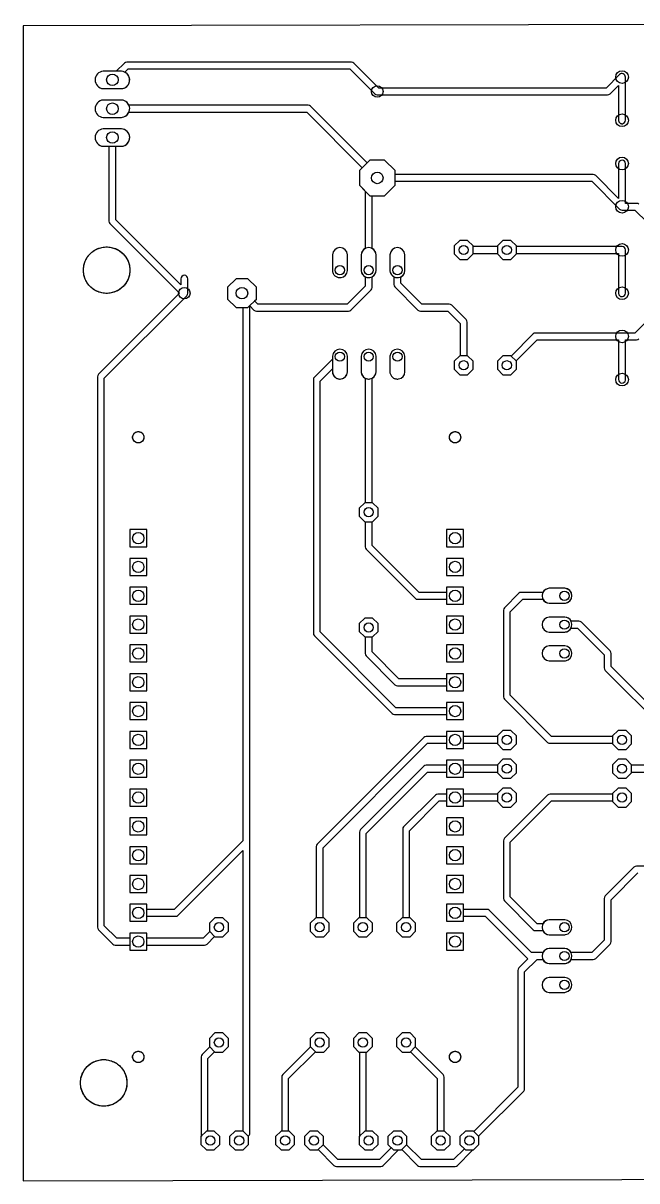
# Model space of a CAD drawing. Header units: millimetres. Extents: x -11 to 108, y -2 to 100.
# Drawn here: x -10.9 to 43.2, y -2 to 100 of the extents above; entities that cross this region are included whole.
import ezdxf

# ---------------------------------------------------------------- set-up
doc = ezdxf.new("R2010")
doc.units = ezdxf.units.MM

msp = doc.modelspace()

# ---------------------------------------------------------------- linework, layer by layer
at = {"layer": '16_copper'}
for points in [[(41.95, 91.14, 0.37152), (42.21, 91.44), (42.21, 95.25, 0.668179), (41.69, 95.47), (40.51, 94.28), (20.45, 94.28), (18.25, 96.48, 0.198912), (18.03, 96.57), (-1.78, 96.57, 0.198912), (-1.99, 96.48), (-2.72, 95.76), (-3.85, 95.76, 0.95208), (-3.85, 94.23), (-2.25, 94.23, 0.76781), (-1.94, 95.67), (-1.65, 95.96), (17.91, 95.96), (20.1, 93.76, 0.198912), (20.32, 93.68), (40.64, 93.68, 0.198912), (40.86, 93.76), (41.61, 94.51), (41.61, 91.44), (41.61, 91.4), (41.62, 91.35), (41.63, 91.31), (41.65, 91.27), (41.68, 91.24), (41.71, 91.21), (41.75, 91.18), (41.78, 91.16), (41.83, 91.15), (41.87, 91.14), (41.91, 91.14)], [(-0.01, 18.75), (5.08, 18.75, 0.198912), (5.3, 18.83), (5.97, 19.51), (6, 19.48), (6.7, 19.48), (7.19, 19.97), (7.19, 20.67), (6.7, 21.16), (6, 21.16), (5.51, 20.67), (5.51, 19.97), (5.54, 19.94), (4.95, 19.35), (-0.01, 19.35), (-0.01, 19.8), (-1.52, 19.8), (-1.52, 19.35), (-2.67, 19.35), (-3.76, 20.45), (-3.76, 68.71), (3.52, 75.98, 0.198912), (3.61, 76.2), (3.61, 77.47, 1), (3, 77.47), (3, 76.94), (-2.74, 82.68), (-2.74, 89.15), (-2.25, 89.15, 0.95208), (-2.25, 90.68), (-3.85, 90.68, 0.95208), (-3.85, 89.15), (-3.35, 89.15), (-3.35, 82.55, 0.198912), (-3.26, 82.33), (2.87, 76.2), (-4.28, 69.05, 0.198912), (-4.37, 68.83), (-4.37, 20.32, 0.198912), (-4.28, 20.1), (-3.01, 18.83, 0.198912), (-2.79, 18.75), (-1.52, 18.75), (-1.52, 18.3), (-0.01, 18.3)], [(41.95, 75.9, 0.37152), (42.21, 76.2), (42.21, 80.01, 0.414214), (41.91, 80.31), (32.59, 80.31), (32.59, 80.36), (32.1, 80.85), (31.4, 80.85), (30.91, 80.36), (30.91, 80.31), (28.78, 80.31), (28.78, 80.36), (28.29, 80.85), (27.59, 80.85), (27.1, 80.36), (27.1, 79.66), (27.59, 79.17), (28.29, 79.17), (28.78, 79.66), (28.78, 79.71), (30.91, 79.71), (30.91, 79.66), (31.4, 79.17), (32.1, 79.17), (32.59, 79.66), (32.59, 79.71), (41.61, 79.71), (41.61, 76.2), (41.61, 76.16), (41.62, 76.11), (41.63, 76.07), (41.65, 76.03), (41.68, 76), (41.71, 75.97), (41.75, 75.94), (41.78, 75.92), (41.83, 75.91), (41.87, 75.9), (41.91, 75.9)], [(17.12, 77.58, 0.357805), (17.68, 78.2), (17.68, 79.59, 0.952079), (16.36, 79.59), (16.36, 78.2), (16.36, 78.13), (16.38, 78.07), (16.4, 78.01), (16.42, 77.95), (16.45, 77.89), (16.49, 77.84), (16.53, 77.79), (16.57, 77.74), (16.62, 77.7), (16.68, 77.66), (16.74, 77.63), (16.8, 77.61), (16.86, 77.59), (16.92, 77.58), (16.99, 77.57), (17.05, 77.57)], [(28.78, 69.5), (28.78, 70.2), (28.29, 70.69), (28.24, 70.69), (28.24, 73.66, 0.198912), (28.16, 73.88), (26.89, 75.15, 0.198912), (26.67, 75.23), (24.26, 75.23), (22.4, 77.09), (22.4, 77.65, 0.26656), (22.76, 78.2), (22.76, 79.59, 0.952079), (21.44, 79.59), (21.44, 78.2, 0.26656), (21.79, 77.65), (21.79, 76.96, 0.198912), (21.88, 76.75), (23.91, 74.71, 0.198912), (24.13, 74.63), (26.54, 74.63), (27.64, 73.53), (27.64, 70.69), (27.59, 70.69), (27.1, 70.2), (27.1, 69.5), (27.59, 69.01), (28.29, 69.01)], [(27.93, 40.12), (26.42, 40.12), (26.42, 39.67), (21.97, 39.67), (15.29, 46.35), (15.29, 68.45), (16.36, 69.52), (16.36, 69.26, 0.952079), (17.68, 69.26), (17.68, 70.64, 0.952079), (16.36, 70.64), (16.36, 70.38), (14.77, 68.8, 0.198912), (14.68, 68.58), (14.68, 46.23, 0.198912), (14.77, 46.01), (21.63, 39.15, 0.198912), (21.84, 39.07), (26.42, 39.07), (26.42, 38.62), (27.93, 38.62)], [(27.93, 50.28), (26.42, 50.28), (26.42, 49.83), (24, 49.83), (19.86, 53.97), (19.86, 56.06), (19.91, 56.06), (20.4, 56.55), (20.4, 57.24), (19.91, 57.73), (19.86, 57.73), (19.86, 68.71, 0.26656), (20.22, 69.26), (20.22, 70.64, 0.952079), (18.9, 70.64), (18.9, 69.26, 0.26656), (19.25, 68.71), (19.25, 57.73), (19.21, 57.73), (18.72, 57.24), (18.72, 56.55), (19.21, 56.06), (19.25, 56.06), (19.25, 53.85, 0.198912), (19.34, 53.63), (23.66, 49.31, 0.198912), (23.88, 49.23), (26.42, 49.23), (26.42, 48.78), (27.93, 48.78)], [(22.2, 68.64, 0.357805), (22.76, 69.26), (22.76, 70.64, 0.952079), (21.44, 70.64), (21.44, 69.26), (21.44, 69.19), (21.46, 69.13), (21.48, 69.07), (21.5, 69.01), (21.53, 68.95), (21.57, 68.9), (21.61, 68.85), (21.65, 68.8), (21.7, 68.76), (21.76, 68.72), (21.82, 68.69), (21.88, 68.67), (21.94, 68.65), (22, 68.64), (22.07, 68.63), (22.13, 68.63)], [(42.75, 36.48), (42.75, 37.18), (42.26, 37.67), (41.56, 37.67), (41.07, 37.18), (41.07, 37.13), (35.69, 37.13), (32.05, 40.77), (32.05, 48.13), (33.15, 49.23), (34.92, 49.23, 0.26656), (35.48, 48.87), (36.86, 48.87, 0.952079), (36.86, 50.19), (35.48, 50.19, 0.26656), (34.92, 49.83), (33.02, 49.83, 0.198912), (32.8, 49.75), (31.53, 48.48, 0.198912), (31.45, 48.26), (31.45, 40.64, 0.198912), (31.53, 40.42), (35.34, 36.61, 0.198912), (35.56, 36.53), (41.07, 36.53), (41.07, 36.48), (41.56, 35.99), (42.26, 35.99)], [(27.93, 42.66), (26.42, 42.66), (26.42, 42.21), (22.22, 42.21), (19.86, 44.58), (19.86, 45.9), (19.91, 45.9), (20.4, 46.39), (20.4, 47.08), (19.91, 47.57), (19.21, 47.57), (18.72, 47.08), (18.72, 46.39), (19.21, 45.9), (19.25, 45.9), (19.25, 44.45, 0.198912), (19.34, 44.23), (21.88, 41.69, 0.198912), (22.1, 41.61), (26.42, 41.61), (26.42, 41.16), (27.93, 41.16)], [(36.93, 43.8, 0.906346), (36.86, 45.11), (35.48, 45.11, 0.952079), (35.48, 43.79), (36.86, 43.79)], [(16.08, 19.97), (16.08, 20.67), (15.59, 21.16), (15.54, 21.16), (15.54, 27.31), (24.76, 36.53), (26.42, 36.53), (26.42, 36.08), (27.93, 36.08), (27.93, 36.53), (30.91, 36.53), (30.91, 36.48), (31.4, 35.99), (32.1, 35.99), (32.59, 36.48), (32.59, 37.18), (32.1, 37.67), (31.4, 37.67), (30.91, 37.18), (30.91, 37.13), (27.93, 37.13), (27.93, 37.58), (26.42, 37.58), (26.42, 37.13), (24.64, 37.13, 0.198912), (24.42, 37.05), (15.02, 27.65, 0.198912), (14.94, 27.43), (14.94, 21.16), (14.89, 21.16), (14.4, 20.67), (14.4, 19.97), (14.89, 19.48), (15.59, 19.48)], [(19.89, 19.97), (19.89, 20.67), (19.4, 21.16), (19.35, 21.16), (19.35, 28.58), (24.76, 33.99), (26.42, 33.99), (26.42, 33.54), (27.93, 33.54), (27.93, 33.99), (30.91, 33.99), (30.91, 33.94), (31.4, 33.45), (32.1, 33.45), (32.59, 33.94), (32.59, 34.64), (32.1, 35.13), (31.4, 35.13), (30.91, 34.64), (30.91, 34.59), (27.93, 34.59), (27.93, 35.04), (26.42, 35.04), (26.42, 34.59), (24.64, 34.59, 0.198912), (24.42, 34.51), (18.83, 28.92, 0.198912), (18.75, 28.7), (18.75, 21.16), (18.7, 21.16), (18.21, 20.67), (18.21, 19.97), (18.7, 19.48), (19.4, 19.48)], [(42.75, 33.94), (42.75, 33.99), (46.35, 33.99, 0.26656), (46.91, 33.63), (48.29, 33.63, 0.952079), (48.29, 34.95), (46.91, 34.95, 0.26656), (46.35, 34.59), (42.75, 34.59), (42.75, 34.64), (42.26, 35.13), (41.56, 35.13), (41.07, 34.64), (41.07, 33.94), (41.56, 33.45), (42.26, 33.45)], [(23.7, 19.97), (23.7, 20.67), (23.21, 21.16), (23.16, 21.16), (23.16, 28.83), (25.78, 31.45), (26.42, 31.45), (26.42, 31), (27.93, 31), (27.93, 31.45), (30.91, 31.45), (30.91, 31.4), (31.4, 30.91), (32.1, 30.91), (32.59, 31.4), (32.59, 32.1), (32.1, 32.59), (31.4, 32.59), (30.91, 32.1), (30.91, 32.05), (27.93, 32.05), (27.93, 32.5), (26.42, 32.5), (26.42, 32.05), (25.65, 32.05, 0.198912), (25.44, 31.97), (22.64, 29.17, 0.198912), (22.56, 28.96), (22.56, 21.16), (22.51, 21.16), (22.02, 20.67), (22.02, 19.97), (22.51, 19.48), (23.21, 19.48)], [(36.93, 19.67, 0.906346), (36.86, 20.98), (35.48, 20.98, 0.26656), (34.92, 20.62), (34.42, 20.62), (32.05, 22.99), (32.05, 27.81), (35.69, 31.45), (41.07, 31.45), (41.07, 31.4), (41.56, 30.91), (42.26, 30.91), (42.75, 31.4), (42.75, 32.1), (42.26, 32.59), (41.56, 32.59), (41.07, 32.1), (41.07, 32.05), (35.56, 32.05, 0.198912), (35.34, 31.97), (31.53, 28.16, 0.198912), (31.45, 27.94), (31.45, 22.86, 0.198912), (31.53, 22.64), (34.07, 20.1, 0.198912), (34.29, 20.02), (34.92, 20.02, 0.26656), (35.48, 19.66), (36.86, 19.66)], [(36.93, 14.59, 0.906346), (36.86, 15.9), (35.48, 15.9, 0.952079), (35.48, 14.58), (36.86, 14.58)], [(6.43, 1.18), (6.43, 1.87), (5.94, 2.36), (5.38, 2.36), (5.38, 8.76), (5.97, 9.35), (6, 9.32), (6.7, 9.32), (7.19, 9.81), (7.19, 10.51), (6.7, 11), (6, 11), (5.51, 10.51), (5.51, 9.81), (5.54, 9.78), (4.86, 9.11, 0.198912), (4.78, 8.89), (4.78, 2.03, 0.095563), (4.8, 1.92), (4.75, 1.87), (4.75, 1.18), (5.24, 0.69), (5.94, 0.69)], [(13.03, 1.18), (13.03, 1.87), (12.54, 2.36), (12.5, 2.36), (12.5, 6.99), (14.86, 9.35), (14.89, 9.32), (15.59, 9.32), (16.08, 9.81), (16.08, 10.51), (15.59, 11), (14.89, 11), (14.4, 10.51), (14.4, 9.81), (14.43, 9.78), (11.98, 7.33, 0.198912), (11.89, 7.11), (11.89, 2.36), (11.84, 2.36), (11.35, 1.87), (11.35, 1.18), (11.84, 0.69), (12.54, 0.69)], [(20.4, 1.18), (20.4, 1.87), (19.91, 2.36), (19.35, 2.36), (19.35, 9.32), (19.4, 9.32), (19.89, 9.81), (19.89, 10.51), (19.4, 11), (18.7, 11), (18.21, 10.51), (18.21, 9.81), (18.7, 9.32), (18.75, 9.32), (18.75, 2.03, 0.095563), (18.77, 1.92), (18.72, 1.87), (18.72, 1.18), (19.21, 0.69), (19.91, 0.69)], [(26.75, 1.18), (26.75, 1.87), (26.26, 2.36), (26.21, 2.36), (26.21, 7.11, 0.198912), (26.12, 7.33), (23.67, 9.78), (23.7, 9.81), (23.7, 10.51), (23.21, 11), (22.51, 11), (22.02, 10.51), (22.02, 9.81), (22.51, 9.32), (23.21, 9.32), (23.24, 9.35), (25.6, 6.99), (25.6, 2.36), (25.56, 2.36), (25.07, 1.87), (25.07, 1.18), (25.56, 0.69), (26.26, 0.69)]]:
    msp.add_lwpolyline(points, format="xyb", close=True, dxfattribs=at)
for points in [[(43.4, 84.04, 0.198912), (43.18, 84.12), (42.21, 84.12), (42.21, 87.63, 1), (41.61, 87.63), (41.61, 84.56), (39.59, 86.58, 0.198912), (39.37, 86.66), (21.89, 86.66), (21.89, 87.01), (20.97, 87.93), (19.67, 87.93), (19.42, 87.69), (14.44, 92.67, 0.198912), (14.22, 92.76), (-1.59, 92.76, 0.284922), (-2.25, 93.22), (-3.85, 93.22, 0.95208), (-3.85, 91.69), (-2.25, 91.69, 0.284922), (-1.59, 92.15), (14.1, 92.15), (18.99, 87.26), (18.75, 87.01), (18.75, 85.71), (19.25, 85.2), (19.25, 80.14, 0.26656), (18.9, 79.59), (18.9, 78.2, 0.26656), (19.25, 77.65), (19.25, 76.83), (17.65, 75.23), (9.78, 75.23), (9.5, 75.52), (9.65, 75.67), (9.65, 76.73), (8.91, 77.47), (7.86, 77.47), (7.11, 76.73), (7.11, 75.67), (7.86, 74.93), (8.46, 74.93), (8.46, 27.94), (2.41, 21.89), (-0.01, 21.89), (-0.01, 22.34), (-1.52, 22.34), (-1.52, 20.84), (-0.01, 20.84), (-0.01, 21.29), (2.54, 21.29, 0.198912), (2.76, 21.37), (8.46, 27.08), (8.46, 2.36), (7.78, 2.36), (7.29, 1.87), (7.29, 1.18), (7.78, 0.69), (8.48, 0.69), (8.97, 1.18), (8.97, 1.87), (8.94, 1.9, 0.249814), (9.07, 2.16), (9.07, 75.08), (9.44, 74.71, 0.198912), (9.65, 74.63), (17.78, 74.63, 0.198912), (18, 74.71), (19.77, 76.49, 0.198912), (19.86, 76.71), (19.86, 77.65, 0.26656), (20.22, 78.2), (20.22, 79.59, 0.26656), (19.86, 80.14), (19.86, 84.79), (20.97, 84.79), (21.89, 85.71), (21.89, 86.06), (39.24, 86.06), (41.69, 83.6, 0.198912), (41.91, 83.52), (43.05, 83.52), (44.15, 82.42)], [(44.15, 73.79), (43.05, 72.69), (34.29, 72.69, 0.198912), (34.07, 72.61), (32.13, 70.66), (32.1, 70.69), (31.4, 70.69), (30.91, 70.2), (30.91, 69.5), (31.4, 69.01), (32.1, 69.01), (32.59, 69.5), (32.59, 70.2), (32.56, 70.23), (34.42, 72.09), (41.61, 72.09), (41.61, 68.58, 0.93523), (42.21, 68.54), (42.21, 68.58), (42.21, 72.09), (43.18, 72.09, 0.198912), (43.4, 72.17)], [(45.85, 38.4), (40.94, 43.31), (40.94, 44.45, 0.198912), (40.86, 44.67), (38.32, 47.21, 0.198912), (38.1, 47.29), (37.42, 47.29, 0.26656), (36.86, 47.65), (35.48, 47.65, 0.952079), (35.48, 46.33), (36.86, 46.33, 0.26656), (37.42, 46.69), (37.97, 46.69), (40.34, 44.32), (40.34, 43.18, 0.198912), (40.42, 42.96), (45.5, 37.88, 0.198912)], [(50.67, 25.7), (43.18, 25.7, 0.198912), (42.96, 25.62), (40.42, 23.08, 0.198912), (40.34, 22.86), (40.34, 19.18), (39.24, 18.08), (37.42, 18.08, 0.26656), (36.86, 18.44), (35.48, 18.44, 0.26656), (34.92, 18.08), (33.91, 18.08), (30.19, 21.81, 0.198912), (29.97, 21.89), (27.93, 21.89), (27.93, 22.34), (26.42, 22.34), (26.42, 20.84), (27.93, 20.84), (27.93, 21.29), (29.85, 21.29), (33.57, 17.56, 0.044988), (33.61, 17.53), (32.8, 16.73, 0.198912), (32.72, 16.51), (32.72, 6.22), (28.83, 2.33), (28.8, 2.36), (28.1, 2.36), (27.61, 1.87), (27.61, 1.18), (28, 0.79), (27.05, -0.15), (24.21, -0.15), (22.91, 1.15), (22.94, 1.18), (22.94, 1.87), (22.45, 2.36), (21.75, 2.36), (21.26, 1.87), (21.26, 1.18), (21.54, 0.89), (20.5, -0.15), (16.84, -0.15), (15.54, 1.15), (15.57, 1.18), (15.57, 1.87), (15.08, 2.36), (14.38, 2.36), (13.89, 1.87), (13.89, 1.18), (14.38, 0.69), (15.08, 0.69), (15.11, 0.72), (16.5, -0.67, 0.198912), (16.71, -0.76), (20.62, -0.76, 0.198912), (20.84, -0.67), (22.2, 0.69), (22.45, 0.69), (22.48, 0.72), (23.86, -0.67, 0.198912), (24.08, -0.76), (27.18, -0.76, 0.198912), (27.39, -0.67), (28.66, 0.6, 0.089065), (28.72, 0.69), (28.8, 0.69), (29.29, 1.18), (29.29, 1.87), (29.26, 1.9), (33.24, 5.88, 0.198912), (33.32, 6.1), (33.32, 16.38), (34.42, 17.48), (34.92, 17.48, 0.26656), (35.48, 17.12), (36.86, 17.12, 0.26656), (37.42, 17.48), (39.37, 17.48, 0.198912), (39.59, 17.56), (40.86, 18.83, 0.198912), (40.94, 19.05), (40.94, 22.73), (43.31, 25.1)]]:
    msp.add_lwpolyline(points, format="xyb", dxfattribs=at)
for points in [[(-0.01, 55.36), (-1.52, 55.36), (-1.52, 53.86), (-0.01, 53.86)], [(27.93, 55.36), (26.42, 55.36), (26.42, 53.86), (27.93, 53.86)], [(-0.01, 52.82), (-1.52, 52.82), (-1.52, 51.32), (-0.01, 51.32)], [(27.93, 52.82), (26.42, 52.82), (26.42, 51.32), (27.93, 51.32)], [(-0.01, 50.28), (-1.52, 50.28), (-1.52, 48.78), (-0.01, 48.78)], [(-0.01, 47.74), (-1.52, 47.74), (-1.52, 46.24), (-0.01, 46.24)], [(27.93, 47.74), (26.42, 47.74), (26.42, 46.24), (27.93, 46.24)], [(-0.01, 45.2), (-1.52, 45.2), (-1.52, 43.7), (-0.01, 43.7)], [(27.93, 45.2), (26.42, 45.2), (26.42, 43.7), (27.93, 43.7)], [(-0.01, 42.66), (-1.52, 42.66), (-1.52, 41.16), (-0.01, 41.16)], [(-0.01, 40.12), (-1.52, 40.12), (-1.52, 38.62), (-0.01, 38.62)], [(-0.01, 37.58), (-1.52, 37.58), (-1.52, 36.08), (-0.01, 36.08)], [(-0.01, 35.04), (-1.52, 35.04), (-1.52, 33.54), (-0.01, 33.54)], [(-0.01, 32.5), (-1.52, 32.5), (-1.52, 31), (-0.01, 31)], [(-0.01, 29.96), (-1.52, 29.96), (-1.52, 28.46), (-0.01, 28.46)], [(27.93, 29.96), (26.42, 29.96), (26.42, 28.46), (27.93, 28.46)], [(-0.01, 27.42), (-1.52, 27.42), (-1.52, 25.92), (-0.01, 25.92)], [(27.93, 27.42), (26.42, 27.42), (26.42, 25.92), (27.93, 25.92)], [(-0.01, 24.88), (-1.52, 24.88), (-1.52, 23.38), (-0.01, 23.38)], [(27.93, 24.88), (26.42, 24.88), (26.42, 23.38), (27.93, 23.38)], [(27.93, 19.8), (26.42, 19.8), (26.42, 18.3), (27.93, 18.3)]]:
    msp.add_lwpolyline(points, close=True, dxfattribs=at)
at = {"layer": '1_copper'}
for points in [[(-2.17, 94.24, 0.906347), (-2.25, 95.76), (-3.85, 95.76, 0.95208), (-3.85, 94.23), (-2.25, 94.23)], [(-2.17, 91.7, 0.906347), (-2.25, 93.22), (-3.85, 93.22, 0.95208), (-3.85, 91.69), (-2.25, 91.69)], [(-2.17, 89.16, 0.906347), (-2.25, 90.68), (-3.85, 90.68, 0.95208), (-3.85, 89.15), (-2.25, 89.15)], [(17.12, 77.58, 0.357805), (17.68, 78.2), (17.68, 79.59, 0.952079), (16.36, 79.59), (16.36, 78.2), (16.36, 78.13), (16.38, 78.07), (16.4, 78.01), (16.42, 77.95), (16.45, 77.89), (16.49, 77.84), (16.53, 77.79), (16.57, 77.74), (16.62, 77.7), (16.68, 77.66), (16.74, 77.63), (16.8, 77.61), (16.86, 77.59), (16.92, 77.58), (16.99, 77.57), (17.05, 77.57)], [(19.66, 77.58, 0.357805), (20.22, 78.2), (20.22, 79.59, 0.952079), (18.9, 79.59), (18.9, 78.2), (18.9, 78.13), (18.92, 78.07), (18.94, 78.01), (18.96, 77.95), (18.99, 77.89), (19.03, 77.84), (19.07, 77.79), (19.11, 77.74), (19.16, 77.7), (19.22, 77.66), (19.28, 77.63), (19.34, 77.61), (19.4, 77.59), (19.46, 77.58), (19.53, 77.57), (19.59, 77.57)], [(22.2, 77.58, 0.357805), (22.76, 78.2), (22.76, 79.59, 0.952079), (21.44, 79.59), (21.44, 78.2), (21.44, 78.13), (21.46, 78.07), (21.48, 78.01), (21.5, 77.95), (21.53, 77.89), (21.57, 77.84), (21.61, 77.79), (21.65, 77.74), (21.7, 77.7), (21.76, 77.66), (21.82, 77.63), (21.88, 77.61), (21.94, 77.59), (22, 77.58), (22.07, 77.57), (22.13, 77.57)], [(17.12, 68.64, 0.357805), (17.68, 69.26), (17.68, 70.64, 0.952079), (16.36, 70.64), (16.36, 69.26), (16.36, 69.19), (16.38, 69.13), (16.4, 69.07), (16.42, 69.01), (16.45, 68.95), (16.49, 68.9), (16.53, 68.85), (16.57, 68.8), (16.62, 68.76), (16.68, 68.72), (16.74, 68.69), (16.8, 68.67), (16.86, 68.65), (16.92, 68.64), (16.99, 68.63), (17.05, 68.63)], [(19.66, 68.64, 0.357805), (20.22, 69.26), (20.22, 70.64, 0.952079), (18.9, 70.64), (18.9, 69.26), (18.9, 69.19), (18.92, 69.13), (18.94, 69.07), (18.96, 69.01), (18.99, 68.95), (19.03, 68.9), (19.07, 68.85), (19.11, 68.8), (19.16, 68.76), (19.22, 68.72), (19.28, 68.69), (19.34, 68.67), (19.4, 68.65), (19.46, 68.64), (19.53, 68.63), (19.59, 68.63)], [(22.2, 68.64, 0.357805), (22.76, 69.26), (22.76, 70.64, 0.952079), (21.44, 70.64), (21.44, 69.26), (21.44, 69.19), (21.46, 69.13), (21.48, 69.07), (21.5, 69.01), (21.53, 68.95), (21.57, 68.9), (21.61, 68.85), (21.65, 68.8), (21.7, 68.76), (21.76, 68.72), (21.82, 68.69), (21.88, 68.67), (21.94, 68.65), (22, 68.64), (22.07, 68.63), (22.13, 68.63)], [(36.93, 48.88, 0.906346), (36.86, 50.19), (35.48, 50.19, 0.952079), (35.48, 48.87), (36.86, 48.87)], [(36.93, 46.34, 0.906346), (36.86, 47.65), (35.48, 47.65, 0.952079), (35.48, 46.33), (36.86, 46.33)], [(36.93, 43.8, 0.906346), (36.86, 45.11), (35.48, 45.11, 0.952079), (35.48, 43.79), (36.86, 43.79)], [(36.93, 19.67, 0.906346), (36.86, 20.98), (35.48, 20.98, 0.952079), (35.48, 19.66), (36.86, 19.66)], [(36.93, 17.13, 0.906346), (36.86, 18.44), (35.48, 18.44, 0.952079), (35.48, 17.12), (36.86, 17.12)], [(36.93, 14.59, 0.906346), (36.86, 15.9), (35.48, 15.9, 0.952079), (35.48, 14.58), (36.86, 14.58)]]:
    msp.add_lwpolyline(points, format="xyb", close=True, dxfattribs=at)
for points in [[(21.89, 85.71), (21.89, 87.01), (20.97, 87.93), (19.67, 87.93), (18.75, 87.01), (18.75, 85.71), (19.67, 84.79), (20.97, 84.79)], [(28.78, 79.66), (28.78, 80.36), (28.29, 80.85), (27.59, 80.85), (27.1, 80.36), (27.1, 79.66), (27.59, 79.17), (28.29, 79.17)], [(32.59, 79.66), (32.59, 80.36), (32.1, 80.85), (31.4, 80.85), (30.91, 80.36), (30.91, 79.66), (31.4, 79.17), (32.1, 79.17)], [(9.65, 75.67), (9.65, 76.73), (8.91, 77.47), (7.86, 77.47), (7.11, 76.73), (7.11, 75.67), (7.86, 74.93), (8.91, 74.93)], [(28.78, 69.5), (28.78, 70.2), (28.29, 70.69), (27.59, 70.69), (27.1, 70.2), (27.1, 69.5), (27.59, 69.01), (28.29, 69.01)], [(32.59, 69.5), (32.59, 70.2), (32.1, 70.69), (31.4, 70.69), (30.91, 70.2), (30.91, 69.5), (31.4, 69.01), (32.1, 69.01)], [(20.4, 56.55), (20.4, 57.24), (19.91, 57.73), (19.21, 57.73), (18.72, 57.24), (18.72, 56.55), (19.21, 56.06), (19.91, 56.06)], [(-0.01, 55.36), (-1.52, 55.36), (-1.52, 53.86), (-0.01, 53.86)], [(27.93, 55.36), (26.42, 55.36), (26.42, 53.86), (27.93, 53.86)], [(-0.01, 52.82), (-1.52, 52.82), (-1.52, 51.32), (-0.01, 51.32)], [(27.93, 52.82), (26.42, 52.82), (26.42, 51.32), (27.93, 51.32)], [(-0.01, 50.28), (-1.52, 50.28), (-1.52, 48.78), (-0.01, 48.78)], [(27.93, 50.28), (26.42, 50.28), (26.42, 48.78), (27.93, 48.78)], [(-0.01, 47.74), (-1.52, 47.74), (-1.52, 46.24), (-0.01, 46.24)], [(20.4, 46.39), (20.4, 47.08), (19.91, 47.57), (19.21, 47.57), (18.72, 47.08), (18.72, 46.39), (19.21, 45.9), (19.91, 45.9)], [(27.93, 47.74), (26.42, 47.74), (26.42, 46.24), (27.93, 46.24)], [(-0.01, 45.2), (-1.52, 45.2), (-1.52, 43.7), (-0.01, 43.7)], [(27.93, 45.2), (26.42, 45.2), (26.42, 43.7), (27.93, 43.7)], [(-0.01, 42.66), (-1.52, 42.66), (-1.52, 41.16), (-0.01, 41.16)], [(27.93, 42.66), (26.42, 42.66), (26.42, 41.16), (27.93, 41.16)], [(-0.01, 40.12), (-1.52, 40.12), (-1.52, 38.62), (-0.01, 38.62)], [(27.93, 40.12), (26.42, 40.12), (26.42, 38.62), (27.93, 38.62)], [(-0.01, 37.58), (-1.52, 37.58), (-1.52, 36.08), (-0.01, 36.08)], [(27.93, 37.58), (26.42, 37.58), (26.42, 36.08), (27.93, 36.08)], [(32.59, 36.48), (32.59, 37.18), (32.1, 37.67), (31.4, 37.67), (30.91, 37.18), (30.91, 36.48), (31.4, 35.99), (32.1, 35.99)], [(42.75, 36.48), (42.75, 37.18), (42.26, 37.67), (41.56, 37.67), (41.07, 37.18), (41.07, 36.48), (41.56, 35.99), (42.26, 35.99)], [(-0.01, 35.04), (-1.52, 35.04), (-1.52, 33.54), (-0.01, 33.54)], [(27.93, 35.04), (26.42, 35.04), (26.42, 33.54), (27.93, 33.54)], [(32.59, 33.94), (32.59, 34.64), (32.1, 35.13), (31.4, 35.13), (30.91, 34.64), (30.91, 33.94), (31.4, 33.45), (32.1, 33.45)], [(42.75, 33.94), (42.75, 34.64), (42.26, 35.13), (41.56, 35.13), (41.07, 34.64), (41.07, 33.94), (41.56, 33.45), (42.26, 33.45)], [(-0.01, 32.5), (-1.52, 32.5), (-1.52, 31), (-0.01, 31)], [(27.93, 32.5), (26.42, 32.5), (26.42, 31), (27.93, 31)], [(32.59, 31.4), (32.59, 32.1), (32.1, 32.59), (31.4, 32.59), (30.91, 32.1), (30.91, 31.4), (31.4, 30.91), (32.1, 30.91)], [(42.75, 31.4), (42.75, 32.1), (42.26, 32.59), (41.56, 32.59), (41.07, 32.1), (41.07, 31.4), (41.56, 30.91), (42.26, 30.91)], [(-0.01, 29.96), (-1.52, 29.96), (-1.52, 28.46), (-0.01, 28.46)], [(27.93, 29.96), (26.42, 29.96), (26.42, 28.46), (27.93, 28.46)], [(-0.01, 27.42), (-1.52, 27.42), (-1.52, 25.92), (-0.01, 25.92)], [(27.93, 27.42), (26.42, 27.42), (26.42, 25.92), (27.93, 25.92)], [(-0.01, 24.88), (-1.52, 24.88), (-1.52, 23.38), (-0.01, 23.38)], [(27.93, 24.88), (26.42, 24.88), (26.42, 23.38), (27.93, 23.38)], [(-0.01, 22.34), (-1.52, 22.34), (-1.52, 20.84), (-0.01, 20.84)], [(27.93, 22.34), (26.42, 22.34), (26.42, 20.84), (27.93, 20.84)], [(7.19, 19.97), (7.19, 20.67), (6.7, 21.16), (6, 21.16), (5.51, 20.67), (5.51, 19.97), (6, 19.48), (6.7, 19.48)], [(16.08, 19.97), (16.08, 20.67), (15.59, 21.16), (14.89, 21.16), (14.4, 20.67), (14.4, 19.97), (14.89, 19.48), (15.59, 19.48)], [(19.89, 19.97), (19.89, 20.67), (19.4, 21.16), (18.7, 21.16), (18.21, 20.67), (18.21, 19.97), (18.7, 19.48), (19.4, 19.48)], [(23.7, 19.97), (23.7, 20.67), (23.21, 21.16), (22.51, 21.16), (22.02, 20.67), (22.02, 19.97), (22.51, 19.48), (23.21, 19.48)], [(-0.01, 19.8), (-1.52, 19.8), (-1.52, 18.3), (-0.01, 18.3)], [(27.93, 19.8), (26.42, 19.8), (26.42, 18.3), (27.93, 18.3)], [(7.19, 9.81), (7.19, 10.51), (6.7, 11), (6, 11), (5.51, 10.51), (5.51, 9.81), (6, 9.32), (6.7, 9.32)], [(16.08, 9.81), (16.08, 10.51), (15.59, 11), (14.89, 11), (14.4, 10.51), (14.4, 9.81), (14.89, 9.32), (15.59, 9.32)], [(19.89, 9.81), (19.89, 10.51), (19.4, 11), (18.7, 11), (18.21, 10.51), (18.21, 9.81), (18.7, 9.32), (19.4, 9.32)], [(23.7, 9.81), (23.7, 10.51), (23.21, 11), (22.51, 11), (22.02, 10.51), (22.02, 9.81), (22.51, 9.32), (23.21, 9.32)], [(6.43, 1.18), (6.43, 1.87), (5.94, 2.36), (5.24, 2.36), (4.75, 1.87), (4.75, 1.18), (5.24, 0.69), (5.94, 0.69)], [(8.97, 1.18), (8.97, 1.87), (8.48, 2.36), (7.78, 2.36), (7.29, 1.87), (7.29, 1.18), (7.78, 0.69), (8.48, 0.69)], [(13.03, 1.18), (13.03, 1.87), (12.54, 2.36), (11.84, 2.36), (11.35, 1.87), (11.35, 1.18), (11.84, 0.69), (12.54, 0.69)], [(15.57, 1.18), (15.57, 1.87), (15.08, 2.36), (14.38, 2.36), (13.89, 1.87), (13.89, 1.18), (14.38, 0.69), (15.08, 0.69)], [(20.4, 1.18), (20.4, 1.87), (19.91, 2.36), (19.21, 2.36), (18.72, 1.87), (18.72, 1.18), (19.21, 0.69), (19.91, 0.69)], [(22.94, 1.18), (22.94, 1.87), (22.45, 2.36), (21.75, 2.36), (21.26, 1.87), (21.26, 1.18), (21.75, 0.69), (22.45, 0.69)], [(26.75, 1.18), (26.75, 1.87), (26.26, 2.36), (25.56, 2.36), (25.07, 1.87), (25.07, 1.18), (25.56, 0.69), (26.26, 0.69)], [(29.29, 1.18), (29.29, 1.87), (28.8, 2.36), (28.1, 2.36), (27.61, 1.87), (27.61, 1.18), (28.1, 0.69), (28.8, 0.69)]]:
    msp.add_lwpolyline(points, close=True, dxfattribs=at)
at = {"layer": 'drills_NPTH'}
for centre, radius in [((-3.56, 78.23), 2.05), ((-0.76, 63.5), 0.5), ((27.18, 63.5), 0.5), ((-0.76, 8.89), 0.5), ((27.18, 8.89), 0.5), ((-3.81, 6.6), 2.05)]:
    msp.add_circle(centre, radius, dxfattribs=at)
at = {"layer": 'drills_PTH'}
for centre, radius in [((-3.05, 95), 0.508), ((41.91, 95.25), 0.559), ((20.32, 93.98), 0.508), ((-3.05, 92.46), 0.508), ((41.91, 91.44), 0.559), ((-3.05, 89.92), 0.508), ((41.91, 87.63), 0.559), ((20.32, 86.36), 0.508), ((41.91, 83.82), 0.559), ((27.94, 80.01), 0.406), ((31.75, 80.01), 0.406), ((41.91, 80.01), 0.559), ((17.02, 78.23), 0.406), ((19.56, 78.23), 0.406), ((22.1, 78.23), 0.406), ((3.3, 76.2), 0.508), ((8.38, 76.2), 0.508), ((41.91, 76.2), 0.559), ((41.91, 72.39), 0.559), ((17.02, 70.61), 0.406), ((19.56, 70.61), 0.406), ((22.1, 70.61), 0.406), ((27.94, 69.85), 0.406), ((31.75, 69.85), 0.406), ((41.91, 68.58), 0.559), ((19.56, 56.9), 0.406), ((-0.76, 54.61), 0.5), ((27.18, 54.61), 0.5), ((-0.76, 52.07), 0.5), ((27.18, 52.07), 0.5), ((-0.76, 49.53), 0.5), ((27.18, 49.53), 0.5), ((36.83, 49.53), 0.406), ((-0.76, 46.99), 0.5), ((19.56, 46.74), 0.406), ((27.18, 46.99), 0.5), ((36.83, 46.99), 0.406), ((-0.76, 44.45), 0.5), ((27.18, 44.45), 0.5), ((36.83, 44.45), 0.406), ((-0.76, 41.91), 0.5), ((27.18, 41.91), 0.5), ((-0.76, 39.37), 0.5), ((27.18, 39.37), 0.5), ((-0.76, 36.83), 0.5), ((27.18, 36.83), 0.5), ((31.75, 36.83), 0.406), ((41.91, 36.83), 0.406), ((-0.76, 34.29), 0.5), ((27.18, 34.29), 0.5), ((31.75, 34.29), 0.406), ((41.91, 34.29), 0.406), ((-0.76, 31.75), 0.5), ((27.18, 31.75), 0.5), ((31.75, 31.75), 0.406), ((41.91, 31.75), 0.406), ((-0.76, 29.21), 0.5), ((27.18, 29.21), 0.5), ((-0.76, 26.67), 0.5), ((27.18, 26.67), 0.5), ((-0.76, 24.13), 0.5), ((27.18, 24.13), 0.5), ((-0.76, 21.59), 0.5), ((27.18, 21.59), 0.5), ((6.35, 20.32), 0.406), ((15.24, 20.32), 0.406), ((19.05, 20.32), 0.406), ((22.86, 20.32), 0.406), ((36.83, 20.32), 0.406), ((-0.76, 19.05), 0.5), ((27.18, 19.05), 0.5), ((36.83, 17.78), 0.406), ((36.83, 15.24), 0.406), ((6.35, 10.16), 0.406), ((15.24, 10.16), 0.406), ((19.05, 10.16), 0.406), ((22.86, 10.16), 0.406), ((5.59, 1.52), 0.406), ((8.13, 1.52), 0.406), ((12.19, 1.52), 0.406), ((14.73, 1.52), 0.406), ((19.56, 1.52), 0.406), ((22.1, 1.52), 0.406), ((25.91, 1.52), 0.406), ((28.45, 1.52), 0.406)]:
    msp.add_circle(centre, radius, dxfattribs=at)
at = {"layer": 'holes'}
for points in [[(-1.51, 78.17), (-1.51, 78.05), (-1.53, 77.92), (-1.55, 77.8), (-1.58, 77.68), (-1.62, 77.56), (-1.66, 77.45), (-1.71, 77.33), (-1.77, 77.22), (-1.83, 77.12), (-1.9, 77.02), (-1.98, 76.92), (-2.06, 76.83), (-2.15, 76.74), (-2.24, 76.66), (-2.34, 76.58), (-2.44, 76.51), (-2.55, 76.45), (-2.66, 76.39), (-2.77, 76.34), (-2.89, 76.29), (-3.01, 76.26), (-3.13, 76.23), (-3.25, 76.2), (-3.37, 76.19), (-3.49, 76.18), (-3.62, 76.18), (-3.74, 76.19), (-3.86, 76.2), (-3.99, 76.23), (-4.11, 76.26), (-4.23, 76.29), (-4.34, 76.34), (-4.45, 76.39), (-4.56, 76.45), (-4.67, 76.51), (-4.77, 76.58), (-4.87, 76.66), (-4.96, 76.74), (-5.05, 76.83), (-5.13, 76.92), (-5.21, 77.02), (-5.28, 77.12), (-5.34, 77.22), (-5.4, 77.33), (-5.45, 77.45), (-5.49, 77.56), (-5.53, 77.68), (-5.56, 77.8), (-5.58, 77.92), (-5.6, 78.05), (-5.61, 78.17), (-5.61, 78.29), (-5.6, 78.42), (-5.58, 78.54), (-5.56, 78.66), (-5.53, 78.78), (-5.49, 78.9), (-5.45, 79.02), (-5.4, 79.13), (-5.34, 79.24), (-5.28, 79.35), (-5.21, 79.45), (-5.13, 79.55), (-5.05, 79.64), (-4.96, 79.73), (-4.87, 79.81), (-4.77, 79.88), (-4.67, 79.95), (-4.56, 80.02), (-4.45, 80.08), (-4.34, 80.13), (-4.23, 80.17), (-4.11, 80.21), (-3.99, 80.24), (-3.86, 80.26), (-3.74, 80.27), (-3.62, 80.28), (-3.49, 80.28), (-3.37, 80.27), (-3.25, 80.26), (-3.13, 80.24), (-3.01, 80.21), (-2.89, 80.17), (-2.77, 80.13), (-2.66, 80.08), (-2.55, 80.02), (-2.44, 79.95), (-2.34, 79.88), (-2.24, 79.81), (-2.15, 79.73), (-2.06, 79.64), (-1.98, 79.55), (-1.9, 79.45), (-1.83, 79.35), (-1.77, 79.24), (-1.71, 79.13), (-1.66, 79.02), (-1.62, 78.9), (-1.58, 78.78), (-1.55, 78.66), (-1.53, 78.54), (-1.51, 78.42), (-1.51, 78.29), (-1.51, 78.17)], [(-0.79, 63), (-0.85, 63.01), (-0.9, 63.02), (-0.95, 63.04), (-1, 63.06), (-1.05, 63.09), (-1.1, 63.13), (-1.14, 63.17), (-1.17, 63.21), (-1.2, 63.26), (-1.22, 63.31), (-1.24, 63.36), (-1.26, 63.42), (-1.26, 63.47), (-1.26, 63.53), (-1.26, 63.58), (-1.24, 63.64), (-1.22, 63.69), (-1.2, 63.74), (-1.17, 63.79), (-1.14, 63.83), (-1.1, 63.87), (-1.05, 63.91), (-1, 63.94), (-0.95, 63.96), (-0.9, 63.98), (-0.85, 63.99), (-0.79, 64), (-0.73, 64), (-0.68, 63.99), (-0.62, 63.98), (-0.57, 63.96), (-0.52, 63.94), (-0.47, 63.91), (-0.43, 63.87), (-0.39, 63.83), (-0.35, 63.79), (-0.32, 63.74), (-0.3, 63.69), (-0.28, 63.64), (-0.27, 63.58), (-0.26, 63.53), (-0.26, 63.47), (-0.27, 63.42), (-0.28, 63.36), (-0.3, 63.31), (-0.32, 63.26), (-0.35, 63.21), (-0.39, 63.17), (-0.43, 63.13), (-0.47, 63.09), (-0.52, 63.06), (-0.57, 63.04), (-0.62, 63.02), (-0.68, 63.01), (-0.73, 63), (-0.79, 63)], [(27.15, 63), (27.09, 63.01), (27.04, 63.02), (26.99, 63.04), (26.94, 63.06), (26.89, 63.09), (26.84, 63.13), (26.8, 63.17), (26.77, 63.21), (26.74, 63.26), (26.72, 63.31), (26.7, 63.36), (26.68, 63.42), (26.68, 63.47), (26.68, 63.53), (26.68, 63.58), (26.7, 63.64), (26.72, 63.69), (26.74, 63.74), (26.77, 63.79), (26.8, 63.83), (26.84, 63.87), (26.89, 63.91), (26.94, 63.94), (26.99, 63.96), (27.04, 63.98), (27.09, 63.99), (27.15, 64), (27.21, 64), (27.26, 63.99), (27.32, 63.98), (27.37, 63.96), (27.42, 63.94), (27.47, 63.91), (27.51, 63.87), (27.55, 63.83), (27.59, 63.79), (27.62, 63.74), (27.64, 63.69), (27.66, 63.64), (27.67, 63.58), (27.68, 63.53), (27.68, 63.47), (27.67, 63.42), (27.66, 63.36), (27.64, 63.31), (27.62, 63.26), (27.59, 63.21), (27.55, 63.17), (27.51, 63.13), (27.47, 63.09), (27.42, 63.06), (27.37, 63.04), (27.32, 63.02), (27.26, 63.01), (27.21, 63), (27.15, 63)], [(-0.79, 8.39), (-0.85, 8.4), (-0.9, 8.41), (-0.95, 8.43), (-1, 8.45), (-1.05, 8.48), (-1.1, 8.52), (-1.14, 8.56), (-1.17, 8.6), (-1.2, 8.65), (-1.22, 8.7), (-1.24, 8.75), (-1.26, 8.81), (-1.26, 8.86), (-1.26, 8.92), (-1.26, 8.97), (-1.24, 9.03), (-1.22, 9.08), (-1.2, 9.13), (-1.17, 9.18), (-1.14, 9.22), (-1.1, 9.26), (-1.05, 9.3), (-1, 9.33), (-0.95, 9.35), (-0.9, 9.37), (-0.85, 9.38), (-0.79, 9.39), (-0.73, 9.39), (-0.68, 9.38), (-0.62, 9.37), (-0.57, 9.35), (-0.52, 9.33), (-0.47, 9.3), (-0.43, 9.26), (-0.39, 9.22), (-0.35, 9.18), (-0.32, 9.13), (-0.3, 9.08), (-0.28, 9.03), (-0.27, 8.97), (-0.26, 8.92), (-0.26, 8.86), (-0.27, 8.81), (-0.28, 8.75), (-0.3, 8.7), (-0.32, 8.65), (-0.35, 8.6), (-0.39, 8.56), (-0.43, 8.52), (-0.47, 8.48), (-0.52, 8.45), (-0.57, 8.43), (-0.62, 8.41), (-0.68, 8.4), (-0.73, 8.39), (-0.79, 8.39)], [(27.15, 8.39), (27.09, 8.4), (27.04, 8.41), (26.99, 8.43), (26.94, 8.45), (26.89, 8.48), (26.84, 8.52), (26.8, 8.56), (26.77, 8.6), (26.74, 8.65), (26.72, 8.7), (26.7, 8.75), (26.68, 8.81), (26.68, 8.86), (26.68, 8.92), (26.68, 8.97), (26.7, 9.03), (26.72, 9.08), (26.74, 9.13), (26.77, 9.18), (26.8, 9.22), (26.84, 9.26), (26.89, 9.3), (26.94, 9.33), (26.99, 9.35), (27.04, 9.37), (27.09, 9.38), (27.15, 9.39), (27.21, 9.39), (27.26, 9.38), (27.32, 9.37), (27.37, 9.35), (27.42, 9.33), (27.47, 9.3), (27.51, 9.26), (27.55, 9.22), (27.59, 9.18), (27.62, 9.13), (27.64, 9.08), (27.66, 9.03), (27.67, 8.97), (27.68, 8.92), (27.68, 8.86), (27.67, 8.81), (27.66, 8.75), (27.64, 8.7), (27.62, 8.65), (27.59, 8.6), (27.55, 8.56), (27.51, 8.52), (27.47, 8.48), (27.42, 8.45), (27.37, 8.43), (27.32, 8.41), (27.26, 8.4), (27.21, 8.39), (27.15, 8.39)], [(-1.76, 6.54), (-1.77, 6.42), (-1.78, 6.3), (-1.8, 6.17), (-1.83, 6.05), (-1.87, 5.93), (-1.92, 5.82), (-1.97, 5.71), (-2.02, 5.6), (-2.09, 5.49), (-2.16, 5.39), (-2.23, 5.29), (-2.32, 5.2), (-2.4, 5.11), (-2.5, 5.03), (-2.59, 4.95), (-2.7, 4.88), (-2.8, 4.82), (-2.91, 4.76), (-3.03, 4.71), (-3.14, 4.67), (-3.26, 4.63), (-3.38, 4.6), (-3.5, 4.58), (-3.62, 4.56), (-3.75, 4.55), (-3.87, 4.55), (-4, 4.56), (-4.12, 4.58), (-4.24, 4.6), (-4.36, 4.63), (-4.48, 4.67), (-4.59, 4.71), (-4.71, 4.76), (-4.82, 4.82), (-4.92, 4.88), (-5.03, 4.95), (-5.12, 5.03), (-5.22, 5.11), (-5.3, 5.2), (-5.39, 5.29), (-5.46, 5.39), (-5.53, 5.49), (-5.6, 5.6), (-5.65, 5.71), (-5.7, 5.82), (-5.75, 5.93), (-5.79, 6.05), (-5.82, 6.17), (-5.84, 6.3), (-5.85, 6.42), (-5.86, 6.54), (-5.86, 6.67), (-5.85, 6.79), (-5.84, 6.91), (-5.82, 7.03), (-5.79, 7.15), (-5.75, 7.27), (-5.7, 7.39), (-5.65, 7.5), (-5.6, 7.61), (-5.53, 7.72), (-5.46, 7.82), (-5.39, 7.92), (-5.3, 8.01), (-5.22, 8.1), (-5.12, 8.18), (-5.03, 8.26), (-4.92, 8.33), (-4.82, 8.39), (-4.71, 8.45), (-4.59, 8.5), (-4.48, 8.54), (-4.36, 8.58), (-4.24, 8.61), (-4.12, 8.63), (-4, 8.65), (-3.87, 8.65), (-3.75, 8.65), (-3.62, 8.65), (-3.5, 8.63), (-3.38, 8.61), (-3.26, 8.58), (-3.14, 8.54), (-3.03, 8.5), (-2.91, 8.45), (-2.8, 8.39), (-2.7, 8.33), (-2.59, 8.26), (-2.5, 8.18), (-2.4, 8.1), (-2.32, 8.01), (-2.23, 7.92), (-2.16, 7.82), (-2.09, 7.72), (-2.02, 7.61), (-1.97, 7.5), (-1.92, 7.39), (-1.87, 7.27), (-1.83, 7.15), (-1.8, 7.03), (-1.78, 6.91), (-1.77, 6.79), (-1.76, 6.67), (-1.76, 6.54)]]:
    msp.add_lwpolyline(points, close=True, dxfattribs=at)
at = {"layer": 'outline'}
msp.add_lwpolyline([(-10.92, -2.03), (107.93, -1.78), (107.93, 100), (-10.92, 99.75), (-10.92, -2.03)], close=True, dxfattribs=at)

doc.saveas('drawing.dxf')
